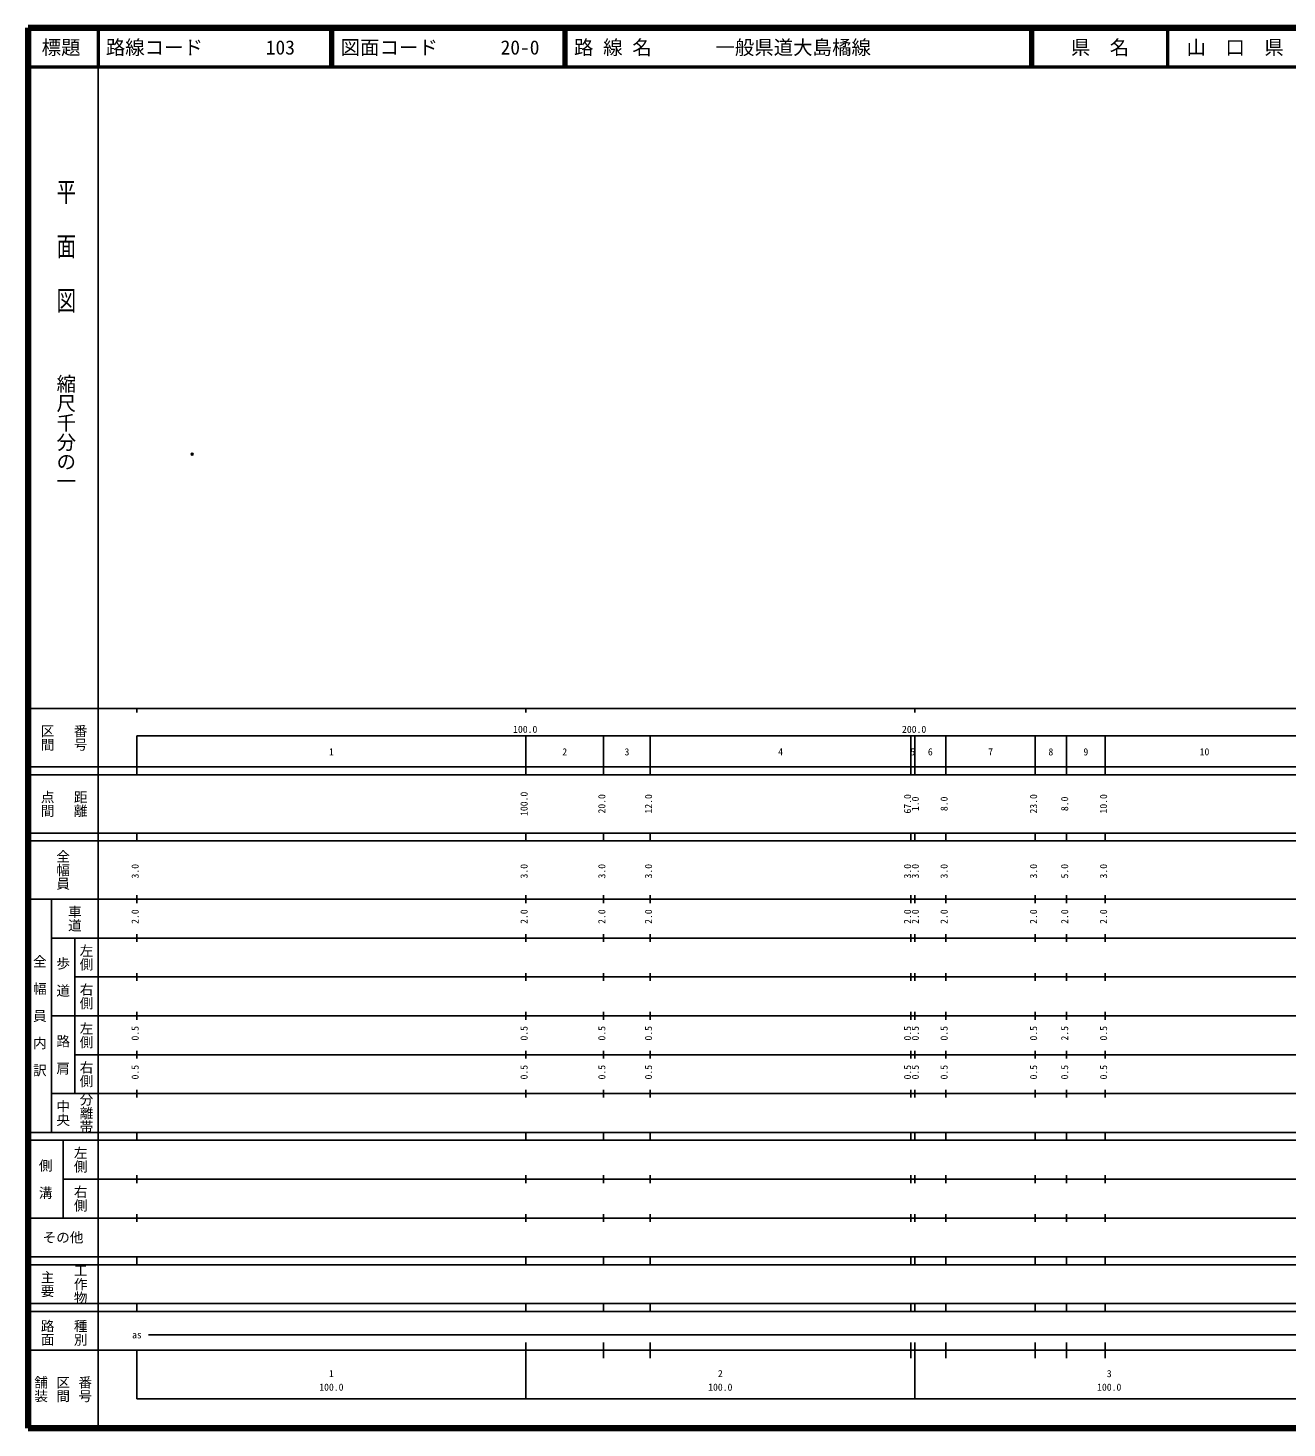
# Model space of a CAD drawing. Units: millimetres on the paper. Extents: x 40 to 680, y 20 to 380.
# Drawn here: x 40 to 363.7, y 20 to 380 of the extents above; entities that cross this region are included whole.
import ezdxf
from ezdxf.enums import TextEntityAlignment as Align

# ---------------------------------------------------------------- set-up
doc = ezdxf.new("R2010")
doc.units = ezdxf.units.MM
doc.header["$PDMODE"] = 32
doc.header["$PDSIZE"] = 0.5
doc.layers.add('M-OTRS', color=6, linetype='Continuous')
doc.layers.add('M-TTL-TXT', color=7, linetype='Continuous')
for name, color, linetype, lineweight in [('M-TTL', 2, 'Continuous', 140), ('M-TTL-BAND', 7, 'Continuous', 25), ('M-TTL-LINE', 7, 'Continuous', 50)]:
    doc.layers.add(name, color=color, linetype=linetype, lineweight=lineweight)
doc.styles.add('@ＭＳ ゴシック', font='')
doc.styles.add('ＭＳ ゴシック', font='')
doc.styles.get('@ＭＳ ゴシック').set_extended_font_data('@MS Gothic')
doc.styles.get('ＭＳ ゴシック').set_extended_font_data('MS Gothic')

msp = doc.modelspace()

# ---------------------------------------------------------------- linework, layer by layer
at = {"layer": 'M-OTRS'}
msp.add_point((82.211, 270.428), dxfattribs=at)
at = {"layer": 'M-TTL'}
for p, q in [((40, 380), (40, 20)), ((680, 380), (40, 380)), ((40, 20), (680, 20))]:
    msp.add_line(p, q, dxfattribs=at)
at = {"layer": 'M-TTL-BAND'}
for p, q in [((58, 370), (58, 20)), ((40, 205), (579, 205)), ((68, 205), (68, 204)), ((168, 205), (168, 204)), ((268, 205), (268, 204)), ((68, 198), (579, 198)), ((68, 198), (68, 188)), ((168, 188), (168, 198)), ((188, 188), (188, 198)), ((200, 188), (200, 198)), ((267, 188), (267, 198)), ((268, 188), (268, 198)), ((276, 188), (276, 198)), ((299, 188), (299, 198)), ((307, 188), (307, 198)), ((317, 188), (317, 198)), ((40, 190), (579, 190)), ((40, 188), (579, 188)), ((40, 173), (579, 173)), ((68, 171), (68, 173)), ((168, 171), (168, 173)), ((188, 171), (188, 173)), ((200, 171), (200, 173)), ((267, 171), (267, 173)), ((268, 171), (268, 173)), ((276, 171), (276, 173)), ((299, 171), (299, 173)), ((307, 171), (307, 173)), ((317, 171), (317, 173)), ((40, 171), (579, 171)), ((40, 156), (579, 156)), ((46, 96), (46, 156)), ((68, 155), (68, 157)), ((168, 155), (168, 157)), ((188, 155), (188, 157)), ((200, 155), (200, 157)), ((267, 155), (267, 157)), ((268, 155), (268, 157)), ((276, 155), (276, 157)), ((299, 155), (299, 157)), ((307, 155), (307, 157)), ((317, 155), (317, 157)), ((46, 146), (579, 146)), ((52, 146), (52, 106)), ((68, 145), (68, 147)), ((168, 145), (168, 147)), ((188, 145), (188, 147)), ((200, 145), (200, 147)), ((267, 145), (267, 147)), ((268, 145), (268, 147)), ((276, 145), (276, 147)), ((299, 145), (299, 147)), ((307, 145), (307, 147)), ((317, 145), (317, 147)), ((68, 135), (68, 137)), ((168, 135), (168, 137)), ((188, 135), (188, 137)), ((200, 135), (200, 137)), ((267, 135), (267, 137)), ((268, 135), (268, 137)), ((276, 135), (276, 137)), ((299, 135), (299, 137)), ((307, 135), (307, 137)), ((317, 135), (317, 137)), ((52, 136), (579, 136)), ((46, 126), (579, 126)), ((68, 125), (68, 127)), ((168, 125), (168, 127)), ((188, 125), (188, 127)), ((200, 125), (200, 127)), ((267, 125), (267, 127)), ((268, 125), (268, 127)), ((276, 125), (276, 127)), ((299, 125), (299, 127)), ((307, 125), (307, 127)), ((317, 125), (317, 127)), ((52, 116), (579, 116)), ((68, 115), (68, 117)), ((168, 115), (168, 117)), ((188, 115), (188, 117)), ((200, 115), (200, 117)), ((267, 115), (267, 117)), ((268, 115), (268, 117)), ((276, 115), (276, 117)), ((299, 115), (299, 117)), ((307, 115), (307, 117)), ((317, 115), (317, 117)), ((46, 106), (579, 106)), ((68, 105), (68, 107)), ((168, 105), (168, 107)), ((188, 105), (188, 107)), ((200, 105), (200, 107)), ((267, 105), (267, 107)), ((268, 105), (268, 107)), ((276, 105), (276, 107)), ((299, 105), (299, 107)), ((307, 105), (307, 107)), ((317, 105), (317, 107)), ((40, 96), (579, 96)), ((40, 94), (579, 94)), ((49, 94), (49, 74)), ((68, 94), (68, 96)), ((168, 94), (168, 96)), ((188, 94), (188, 96)), ((200, 94), (200, 96)), ((267, 94), (267, 96)), ((268, 94), (268, 96)), ((276, 94), (276, 96)), ((299, 94), (299, 96)), ((307, 94), (307, 96)), ((317, 94), (317, 96)), ((49, 84), (579, 84)), ((68, 83), (68, 85)), ((168, 83), (168, 85)), ((188, 83), (188, 85)), ((200, 83), (200, 85)), ((267, 83), (267, 85)), ((268, 83), (268, 85)), ((276, 83), (276, 85)), ((299, 83), (299, 85)), ((307, 83), (307, 85)), ((317, 83), (317, 85)), ((40, 74), (579, 74)), ((68, 73), (68, 75)), ((168, 73), (168, 75)), ((188, 73), (188, 75)), ((200, 73), (200, 75)), ((267, 73), (267, 75)), ((268, 73), (268, 75)), ((276, 73), (276, 75)), ((299, 73), (299, 75)), ((307, 73), (307, 75)), ((317, 73), (317, 75)), ((40, 64), (579, 64)), ((40, 62), (579, 62)), ((68, 62), (68, 64)), ((168, 62), (168, 64)), ((188, 62), (188, 64)), ((200, 62), (200, 64)), ((267, 62), (267, 64)), ((268, 62), (268, 64)), ((276, 62), (276, 64)), ((299, 62), (299, 64)), ((307, 62), (307, 64)), ((317, 62), (317, 64)), ((40, 52), (579, 52)), ((68, 50), (68, 52)), ((168, 50), (168, 52)), ((188, 50), (188, 52)), ((200, 50), (200, 52)), ((267, 50), (267, 52)), ((268, 50), (268, 52)), ((276, 50), (276, 52)), ((299, 50), (299, 52)), ((307, 50), (307, 52)), ((317, 50), (317, 52)), ((40, 50), (579, 50)), ((71, 44), (565, 44)), ((40, 40), (579, 40)), ((68, 40), (68, 27.5)), ((168, 27.5), (168, 42)), ((188, 38), (188, 42)), ((200, 38), (200, 42)), ((267, 38), (267, 42)), ((268, 27.5), (268, 42)), ((276, 38), (276, 42)), ((299, 38), (299, 42)), ((307, 38), (307, 42)), ((317, 38), (317, 42)), ((68, 27.5), (579, 27.5))]:
    msp.add_line(p, q, dxfattribs=at)
at = {"layer": 'M-TTL-LINE'}
for p, q in [((58, 380), (58, 370)), ((117.75, 380), (117.75, 370)), ((118.25, 380), (118.25, 370)), ((177.75, 380), (177.75, 370)), ((178.25, 380), (178.25, 370)), ((297.75, 380), (297.75, 370)), ((298.25, 380), (298.25, 370)), ((333, 380), (333, 370)), ((40, 370), (680, 370))]:
    msp.add_line(p, q, dxfattribs=at)

# ---------------------------------------------------------------- texts
at = {"layer": 'M-TTL-BAND', "style": '@ＭＳ ゴシック', "width": 1.4}
msp.add_text('平  面  図', height=3.666, rotation=270, dxfattribs=at).set_placement((49.777, 306.475), align=Align.MIDDLE_RIGHT)
at = {"layer": 'M-TTL-BAND', "style": '@ＭＳ ゴシック'}
msp.add_text('縮尺千分の一', height=3.666, rotation=270, dxfattribs=at).set_placement((49.777, 261.03), align=Align.MIDDLE_RIGHT)
for s, p in [('区間', (45, 197.5)), ('番号', (53.5, 197.5)), ('点間', (45, 180.5)), ('距離', (53.5, 180.5)), ('全幅員', (49, 163.5)), ('車道', (52, 151)), ('左側', (55, 141)), ('全\u3000幅\u3000員\u3000内\u3000訳', (43, 126)), ('歩\u3000道', (49, 136)), ('右側', (55, 131)), ('左側', (55, 121)), ('路\u3000肩', (49, 116)), ('右側', (55, 111)), ('分離帯', (55, 101)), ('中央', (49, 101)), ('左側', (53.5, 89)), ('側\u3000溝', (44.5, 84)), ('右側', (53.5, 79)), ('工作物', (53.5, 57)), ('主要', (45, 57)), ('路面', (45, 44.5)), ('種別', (53.5, 44.5)), ('舗装', (43.333, 30)), ('区間', (49, 30)), ('番号', (54.667, 30))]:
    msp.add_text(s, height=2.566, rotation=270, dxfattribs=at).set_placement(p, align=Align.MIDDLE_CENTER)
at = {"layer": 'M-TTL-BAND', "style": 'ＭＳ ゴシック'}
for s, p in [('100.0', (167.844, 198.195)), ('200.0', (267.844, 198.195)), ('1', (118, 192.405)), ('2', (178, 192.405)), ('3', (194, 192.405)), ('4', (233.5, 192.405)), ('5', (267.5, 192.405)), ('6', (272, 192.405)), ('7', (287.5, 192.405)), ('8', (303, 192.405)), ('9', (312, 192.405)), ('10', (342.5, 192.405)), ('as', (68, 42.5)), ('1', (118, 32.523)), ('2', (218, 32.523)), ('3', (318, 32.523)), ('100.0', (118, 29.033)), ('100.0', (218, 29.033)), ('100.0', (318, 29.033))]:
    msp.add_text(s, height=1.833, dxfattribs=at).set_placement(p, align=Align.BOTTOM_CENTER)
for s, p in [('100.0', (169, 180.5)), ('20.0', (189, 180.5)), ('12.0', (201, 180.5)), ('67.0', (267.6, 180.5)), ('1.0', (269.6, 180.5)), ('8.0', (277, 180.5)), ('23.0', (300, 180.5)), ('8.0', (308, 180.5)), ('10.0', (318, 180.5)), ('3.0', (69, 163.174)), ('3.0', (169, 163.174)), ('3.0', (189, 163.174)), ('3.0', (201, 163.174)), ('3.0', (267.6, 163.174)), ('3.0', (269.6, 163.174)), ('3.0', (277, 163.174)), ('3.0', (300, 163.174)), ('5.0', (308, 163.174)), ('3.0', (318, 163.174)), ('2.0', (69, 151.5)), ('2.0', (169, 151.5)), ('2.0', (189, 151.5)), ('2.0', (201, 151.5)), ('2.0', (267.6, 151.5)), ('2.0', (269.6, 151.5)), ('2.0', (277, 151.5)), ('2.0', (300, 151.5)), ('2.0', (308, 151.5)), ('2.0', (318, 151.5)), ('0.5', (69, 121.5)), ('0.5', (169, 121.5)), ('0.5', (189, 121.5)), ('0.5', (201, 121.5)), ('0.5', (267.6, 121.5)), ('0.5', (269.6, 121.5)), ('0.5', (277, 121.5)), ('0.5', (300, 121.5)), ('2.5', (308, 121.5)), ('0.5', (318, 121.5)), ('0.5', (69, 111.5)), ('0.5', (169, 111.5)), ('0.5', (189, 111.5)), ('0.5', (201, 111.5)), ('0.5', (267.6, 111.5)), ('0.5', (269.6, 111.5)), ('0.5', (277, 111.5)), ('0.5', (300, 111.5)), ('0.5', (308, 111.5)), ('0.5', (318, 111.5))]:
    msp.add_text(s, height=1.833, rotation=90, dxfattribs=at).set_placement(p, align=Align.BOTTOM_CENTER)
msp.add_text('その他', height=2.566, dxfattribs=at).set_placement((49, 69), align=Align.MIDDLE_CENTER)
at = {"layer": 'M-TTL-TXT', "style": 'ＭＳ ゴシック'}
for s, p in [('標題', (48.5, 375)), ('県\u3000名', (315.625, 375)), ('山\u3000口\u3000県', (350.375, 375))]:
    msp.add_text(s, height=3.666, dxfattribs=at).set_placement(p, align=Align.MIDDLE_CENTER)
for s, p in [('路線コード', (60, 375)), ('103', (101.142, 375)), ('図面コード', (120.38, 375)), ('20-0', (161.521, 375)), ('路 線 名', (180.38, 375)), ('一般県道大島橘線', (216.734, 375))]:
    msp.add_text(s, height=3.666, dxfattribs=at).set_placement(p, align=Align.MIDDLE_LEFT)

doc.saveas('drawing.dxf')
